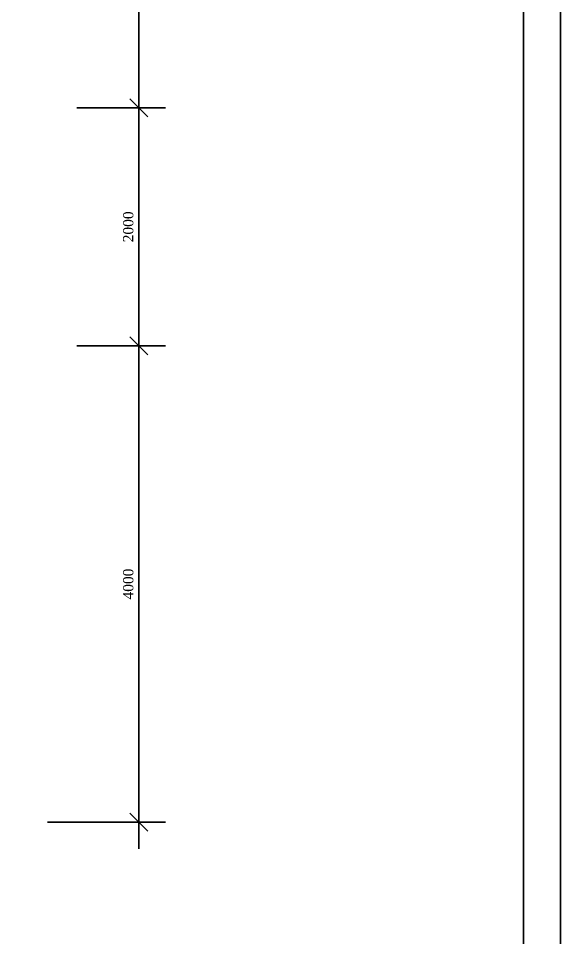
# Model space of a CAD drawing. Header units: inches. Extents: x -246336 to 136055, y -106871 to 69513.
# Drawn here: x -111594 to -107043, y 7228 to 14948 of the extents above; entities that cross this region are included whole.
import ezdxf

# ---------------------------------------------------------------- set-up
doc = ezdxf.new("R2010")
doc.units = ezdxf.units.IN
doc.header["$MEASUREMENT"] = 0
doc.layers.add('Hoa Nhon 2T1', color=7, linetype='Continuous')
doc.styles.get("Standard").update_dxf_attribs({"font": 'VNTIME_0.TTF', "height": 86})
doc.dimstyles.new('TAM', dxfattribs={"dimscale": 75, "dimtxt": 2, "dimasz": 2, "dimexe": 3, "dimexo": 2, "dimgap": 1, "dimtad": 0, "dimtoh": 1, "dimdec": 0, "dimdsep": 46, "dimtxsty": 'Standard', "dimblk1": 'OBLIQUE', "dimblk2": 'OBLIQUE', "dimsah": 1, "dimcen": -1, "dimdle": 3, "dimclrd": 251, "dimclre": 251, "dimadec": 0, "dimazin": 0, "dimtfac": 1, "dimtdec": 0, "dimtmove": 0, "dimatfit": 3, "dimldrblk": 'OBLIQUE', "dimfxl": 1, "dimtvp": 1, "dimtolj": 1, "dimtzin": 0, "dimarcsym": 0})

# ---------------------------------------------------------------- blocks, each defined once
blk = doc.blocks.new('_OBLIQUE')
at = {"color": 0, "linetype": 'ByBlock'}
blk.add_line((-0.5, -0.5), (0.5, 0.5), dxfattribs=at)
blk = doc.blocks.new('*D88')
at = {"color": 251, "lineweight": -2}
for p, q in [((-110583.6, 16422.1), (-110583.6, 13972.1)), ((-111103.2, 16197.1), (-110358.6, 16197.1)), ((-111103.2, 14197.1), (-110358.6, 14197.1))]:
    blk.add_line(p, q, dxfattribs=at)
at = {"layer": 'Defpoints', "color": 0}
for p in [(-111253.2, 16197.1), (-111253.2, 14197.1), (-110583.6, 14197.1)]:
    blk.add_point(p, dxfattribs=at)
at = {"color": 251, "lineweight": -2, "xscale": 150, "yscale": 150, "zscale": 150}
for p, rotation in [((-110583.6, 16197.1), 90), ((-110583.6, 14197.1), 270)]:
    blk.add_blockref('_OBLIQUE', p, dxfattribs=dict(at, rotation=rotation))
at = {"color": 0, "insert": (-110671.4, 15197.1), "char_height": 86, "attachment_point": 5, "rotation": 90}
blk.add_mtext('\\A1;2000', dxfattribs=at)
blk = doc.blocks.new('*D89')
at = {"color": 251, "lineweight": -2}
for p, q in [((-110583.6, 14422.1), (-110583.6, 11972.1)), ((-111103.2, 14197.1), (-110358.6, 14197.1)), ((-111103.2, 12197.1), (-110358.6, 12197.1))]:
    blk.add_line(p, q, dxfattribs=at)
at = {"layer": 'Defpoints', "color": 0}
for p in [(-111253.2, 14197.1), (-111253.2, 12197.1), (-110583.6, 12197.1)]:
    blk.add_point(p, dxfattribs=at)
at = {"color": 251, "lineweight": -2, "xscale": 150, "yscale": 150, "zscale": 150}
for p, rotation in [((-110583.6, 14197.1), 90), ((-110583.6, 12197.1), 270)]:
    blk.add_blockref('_OBLIQUE', p, dxfattribs=dict(at, rotation=rotation))
at = {"color": 0, "insert": (-110671.4, 13197.1), "char_height": 86, "attachment_point": 5, "rotation": 90}
blk.add_mtext('\\A1;2000', dxfattribs=at)
blk = doc.blocks.new('*D90')
at = {"color": 251, "lineweight": -2}
for p, q in [((-110583.6, 12422.1), (-110583.6, 7972.1)), ((-111103.2, 12197.1), (-110358.6, 12197.1)), ((-111350.4, 8197.1), (-110358.6, 8197.1))]:
    blk.add_line(p, q, dxfattribs=at)
at = {"layer": 'Defpoints', "color": 0}
for p in [(-111253.2, 12197.1), (-111500.4, 8197.1), (-110583.6, 8197.1)]:
    blk.add_point(p, dxfattribs=at)
at = {"color": 251, "lineweight": -2, "xscale": 150, "yscale": 150, "zscale": 150}
for p, rotation in [((-110583.6, 12197.1), 90), ((-110583.6, 8197.1), 270)]:
    blk.add_blockref('_OBLIQUE', p, dxfattribs=dict(at, rotation=rotation))
at = {"color": 0, "insert": (-110671.4, 10197.1), "char_height": 86, "attachment_point": 5, "rotation": 90}
blk.add_mtext('\\A1;4000', dxfattribs=at)

msp = doc.modelspace()

# ---------------------------------------------------------------- linework, layer by layer
at = {"layer": 'Defpoints', "color": 0}
msp.add_lwpolyline([(-107042.734, 19644.113), (-132882.489, 19644.113), (-132882.489, 1536.098), (-107042.734, 1536.098)], close=True, dxfattribs=at)
at = {"layer": 'Hoa Nhon 2T1', "color": 1}
msp.add_lwpolyline([(-131321.453, 1848.305), (-131321.453, 19331.906), (-107354.941, 19331.906), (-107354.941, 1848.305)], close=True, dxfattribs=at)

# ---------------------------------------------------------------- dimensions: what is measured, and where the dimension line sits
for base, p1, p2, picture, middle in [((-110583.638, 14197.08), (-111253.211, 16197.08), (-111253.211, 14197.08), '*D88', (-110671.44, 15197.08)), ((-110583.638, 12197.08), (-111253.211, 14197.08), (-111253.211, 12197.08), '*D89', (-110671.44, 13197.08)), ((-110583.638, 8197.08), (-111253.211, 12197.08), (-111500.405, 8197.08), '*D90', (-110671.44, 10197.08))]:
    dim = msp.add_linear_dim(base=base, p1=p1, p2=p2, angle=90, dimstyle='TAM')
    dim.commit()
    dim.dimension.update_dxf_attribs({"geometry": picture, "text_midpoint": middle})

doc.saveas('drawing.dxf')
